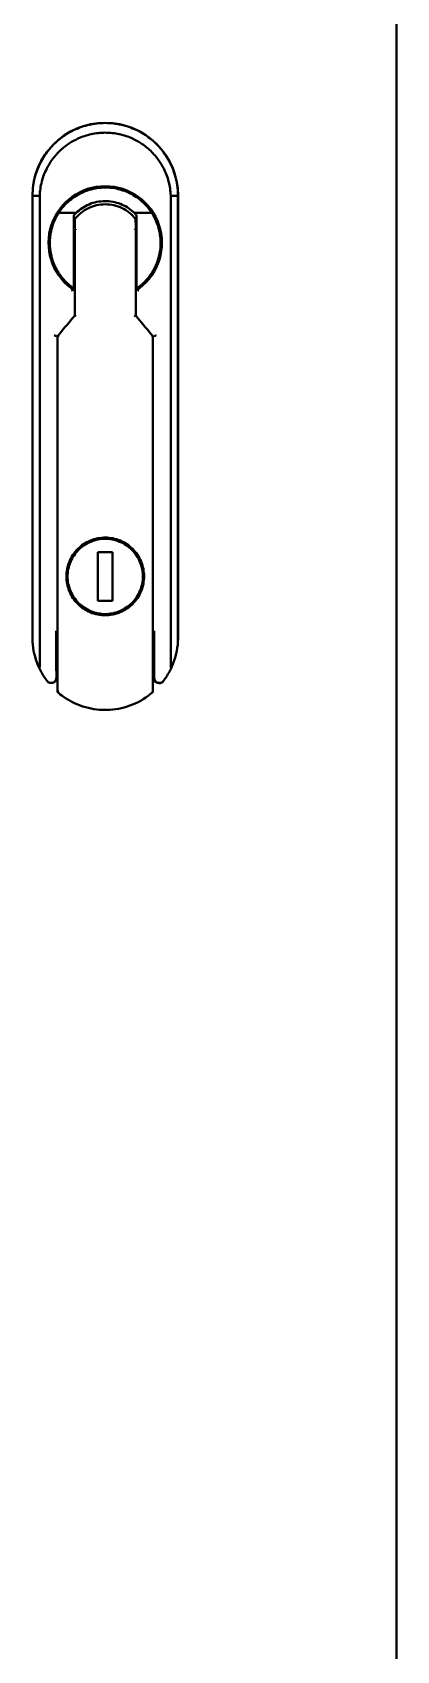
# Model space of a CAD drawing. Header units: millimetres. Extents: x 0 to 5945, y 0 to 4205.
# Drawn here: x 2033.9 to 2108.9, y 1104.4 to 1437.7 of the extents above; entities that cross this region are included whole.
import ezdxf

# ---------------------------------------------------------------- set-up
doc = ezdxf.new("R2010")
doc.units = ezdxf.units.MM
doc.header["$LTSCALE"] = 5
doc.layers.add('가시적인 것(ISO)', color=3, linetype='Continuous', lineweight=40)

msp = doc.modelspace()

# ---------------------------------------------------------------- linework, layer by layer
at = {"layer": '가시적인 것(ISO)'}
for p, q in [((2108.876, 1075.394), (2108.876, 1645.394)), ((2033.876, 1404.06), (2033.876, 1313.131)), ((2035.388, 1404.06), (2033.907, 1404.06)), ((2033.907, 1404.06), (2033.907, 1394.338)), ((2035.388, 1394.338), (2035.388, 1404.06)), ((2062.365, 1404.06), (2062.365, 1394.338)), ((2062.365, 1404.06), (2063.846, 1404.06)), ((2063.846, 1394.338), (2063.846, 1404.06)), ((2063.876, 1313.131), (2063.876, 1404.06)), ((2042.426, 1385.16), (2042.426, 1400.026)), ((2055.326, 1385.16), (2055.326, 1400.026)), ((2042.589, 1379.361), (2042.589, 1397.22)), ((2055.164, 1397.22), (2055.164, 1379.361)), ((2033.907, 1394.338), (2033.907, 1312.174)), ((2035.388, 1307.064), (2035.388, 1394.338)), ((2062.365, 1394.338), (2062.365, 1307.064)), ((2063.846, 1312.174), (2063.846, 1394.338)), ((2038.765, 1375.162), (2038.85, 1375.132)), ((2039.062, 1301.823), (2039.062, 1375.113)), ((2058.692, 1375.111), (2058.692, 1301.824)), ((2058.988, 1375.162), (2058.903, 1375.132)), ((2047.376, 1320.638), (2047.376, 1330.638)), ((2048.876, 1330.638), (2047.376, 1330.638)), ((2050.376, 1330.638), (2048.876, 1330.638)), ((2050.376, 1320.638), (2050.376, 1330.638)), ((2048.876, 1320.638), (2047.376, 1320.638)), ((2050.376, 1320.638), (2048.876, 1320.638)), ((2038.788, 1306.225), (2038.788, 1312.733)), ((2058.965, 1312.733), (2058.965, 1306.225)), ((2036.898, 1304.102), (2036.895, 1304.106)), ((2037.768, 1303.708), (2037.694, 1303.708)), ((2037.697, 1303.701), (2037.83, 1303.701)), ((2037.776, 1303.708), (2037.768, 1303.708)), ((2039.062, 1306.225), (2038.788, 1306.225)), ((2038.832, 1304.701), (2038.832, 1306.225)), ((2058.965, 1306.225), (2058.692, 1306.225)), ((2058.92, 1304.653), (2058.92, 1306.225)), ((2059.918, 1303.653), (2060.015, 1303.653)), ((2059.985, 1303.708), (2059.977, 1303.708)), ((2059.985, 1303.708), (2060.059, 1303.708))]:
    msp.add_line(p, q, dxfattribs=at)
for centre, radius, start, end in [((2048.876, 1404.06), 15, 0, 180), ((2048.876, 1394.338), 11.671, 307.08738, 232.91234), ((2048.876, 1313.131), 15, 180, 183.65717), ((2048.876, 1313.131), 15, 183.65717, 202.51586), ((2048.876, 1313.131), 15, 337.48388, 356.34283), ((2048.876, 1313.131), 15, 356.34283, 0)]:
    msp.add_arc(centre, radius, start, end, dxfattribs=at)
for centre, major_axis, ratio, start_param, end_param in [((2058.98, 376.103), (0, 1387.359), 0.0174524, 0.7414679, 0.7436262), ((2038.774, 376.161), (0, -1387.281), 0.0174524, 2.3979664, 2.4001248), ((2041.841, 1384.985), (-0.455, 0.31), 0.007032, 3.0776035, 3.1322069), ((2038.544, 1374.891), (0.22, 0.272), 0.0128237, 0.0045489, 0.0730023), ((2059.201, 1374.9), (-0.213, 0.262), 0.0130521, 6.208881, 6.2785541), ((2037.832, 1304.701), (0.707, -0.708), 0.9996948, 5.4968534, 7.0695172), ((2059.921, 1304.653), (-0.708, -0.707), 0.9996961, 5.4990254, 7.0673452), ((2039.063, 1301.851), (0, 0.0293), 0.0492542, 2.9081508, 3.0984685), ((2058.692, 1301.843), (0, 0.02), 0.059701, 3.1940681, 3.4243682)]:
    msp.add_ellipse(centre, major_axis=major_axis, ratio=ratio, start_param=start_param, end_param=end_param, dxfattribs=at)
for points, knots in [([(2048.876, 1419.03), (2047.774, 1419.03), (2046.676, 1418.908), (2044.519, 1418.424), (2043.469, 1418.063), (2041.8, 1417.272), (2041.156, 1416.906), (2039.733, 1415.953), (2038.98, 1415.333), (2037.606, 1413.959), (2036.988, 1413.209), (2035.617, 1411.166), (2034.976, 1409.811), (2034.333, 1407.68), (2034.172, 1406.962), (2033.96, 1405.514), (2033.907, 1404.788), (2033.907, 1404.06)], [-2.3533188, -2.3533188, -2.3533188, -2.3533188, -2.0227648, -2.0227648, -1.6905623, -1.6905623, -1.4688328, -1.4688328, -1.1768673, -1.1768673, -0.885971, -0.885971, -0.4389128, -0.4389128, -0.2183137, -0.2183137, -0.000061, -0.000061, -0.000061, -0.000061]), ([(2035.388, 1404.06), (2035.425, 1405.036), (2035.57, 1406.007), (2036.06, 1407.883), (2036.403, 1408.792), (2037.133, 1410.226), (2037.463, 1410.775), (2038.328, 1412.006), (2038.894, 1412.667), (2040.139, 1413.866), (2040.819, 1414.403), (2042.084, 1415.222), (2042.65, 1415.534), (2044.119, 1416.21), (2045.041, 1416.517), (2046.932, 1416.932), (2047.905, 1417.039), (2048.876, 1417.039)], [-2.056771, -2.056771, -2.056771, -2.056771, -1.7646103, -1.7646103, -1.4765071, -1.4765071, -1.2865988, -1.2865988, -1.0294742, -1.0294742, -0.772916, -0.772916, -0.5810772, -0.5810772, -0.2915479, -0.2915479, -0.0000288, -0.0000288, -0.0000288, -0.0000288]), ([(2063.846, 1404.06), (2063.846, 1404.788), (2063.793, 1405.514), (2063.58, 1406.962), (2063.42, 1407.68), (2062.777, 1409.811), (2062.136, 1411.166), (2060.765, 1413.209), (2060.147, 1413.959), (2058.773, 1415.333), (2058.019, 1415.953), (2056.597, 1416.906), (2055.953, 1417.272), (2054.284, 1418.063), (2053.233, 1418.424), (2051.077, 1418.908), (2049.979, 1419.03), (2048.876, 1419.03)], [-2.3537936, -2.3537936, -2.3537936, -2.3537936, -2.1354971, -2.1354971, -1.914851, -1.914851, -1.4676973, -1.4676973, -1.1767399, -1.1767399, -0.8847131, -0.8847131, -0.6629369, -0.6629369, -0.3306646, -0.3306646, -0.0000411, -0.0000411, -0.0000411, -0.0000411]), ([(2048.876, 1417.039), (2049.848, 1417.039), (2050.821, 1416.932), (2052.712, 1416.517), (2053.634, 1416.21), (2055.103, 1415.534), (2055.669, 1415.222), (2056.934, 1414.403), (2057.614, 1413.866), (2058.859, 1412.667), (2059.425, 1412.006), (2060.29, 1410.775), (2060.62, 1410.226), (2061.35, 1408.792), (2061.693, 1407.883), (2062.183, 1406.007), (2062.328, 1405.036), (2062.365, 1404.06)], [-2.0628486, -2.0628486, -2.0628486, -2.0628486, -1.7704666, -1.7704666, -1.480102, -1.480102, -1.2877097, -1.2877097, -1.0304041, -1.0304041, -0.7725306, -0.7725306, -0.5820599, -0.5820599, -0.2931034, -0.2931034, -0.0001156, -0.0001156, -0.0001156, -0.0001156]), ([(2044.05, 1404.666), (2044.045, 1404.663), (2044.039, 1404.661), (2044.034, 1404.658), (2044.007, 1404.646), (2043.979, 1404.633), (2043.952, 1404.62), (2043.478, 1404.393), (2043.02, 1404.133), (2042.583, 1403.843), (2042.581, 1403.842), (2042.579, 1403.841), (2042.577, 1403.84)], [0.42706443, 0.42706443, 0.42706443, 0.42706443, 0.42857143, 0.42857143, 0.42857143, 0.43636223, 0.43636223, 0.43636223, 0.57142857, 0.57142857, 0.57142857, 0.57199912, 0.57199912, 0.57199912, 0.57199912]), ([(2048.877, 1405.738), (2048.315, 1405.738), (2047.756, 1405.696), (2047.207, 1405.615), (2047.196, 1405.614), (2047.186, 1405.612), (2047.176, 1405.611), (2046.638, 1405.529), (2046.109, 1405.41), (2045.589, 1405.254)], [0, 0, 0, 0, 0.14285714, 0.14285714, 0.14285714, 0.14546125, 0.14546125, 0.14546125, 0.28558271, 0.28558271, 0.28558271, 0.28558271]), ([(2050.371, 1405.64), (2050.371, 1405.64), (2050.371, 1405.64), (2050.371, 1405.64), (2049.851, 1405.708), (2049.354, 1405.738), (2048.877, 1405.738)], [0.85707913, 0.85707913, 0.85707913, 0.85707913, 0.85714286, 0.85714286, 0.85714286, 1, 1, 1, 1]), ([(2054.96, 1403.979), (2054.956, 1403.982), (2054.952, 1403.984), (2054.949, 1403.986), (2054.55, 1404.237), (2054.137, 1404.463), (2053.708, 1404.664), (2053.644, 1404.693), (2053.58, 1404.723), (2053.516, 1404.751), (2053.06, 1404.954), (2052.586, 1405.129), (2052.102, 1405.272), (2052.057, 1405.286), (2052.012, 1405.299), (2051.966, 1405.311), (2051.966, 1405.311), (2051.966, 1405.312), (2051.965, 1405.312)], [0.42744768, 0.42744768, 0.42744768, 0.42744768, 0.42857143, 0.42857143, 0.42857143, 0.55292742, 0.55292742, 0.55292742, 0.57142857, 0.57142857, 0.57142857, 0.70208039, 0.70208039, 0.70208039, 0.71428571, 0.71428571, 0.71428571, 0.71437128, 0.71437128, 0.71437128, 0.71437128]), ([(2054.96, 1403.979), (2056, 1403.323), (2056.942, 1402.487), (2057.961, 1401.236), (2058.189, 1400.924), (2058.401, 1400.602)], [0, 0, 0, 0, 0.37007943, 0.37007943, 0.48633683, 0.48633683, 0.48633683, 0.48633683]), ([(2038.366, 1398.752), (2038.369, 1398.759), (2038.371, 1398.766), (2038.374, 1398.773), (2038.507, 1399.088), (2038.661, 1399.409), (2038.823, 1399.714), (2038.828, 1399.721), (2038.832, 1399.729), (2038.836, 1399.737), (2038.998, 1400.039), (2039.17, 1400.326), (2039.352, 1400.602)], [0.77779122, 0.77779122, 0.77779122, 0.77779122, 0.78019538, 0.78019538, 0.78019538, 0.88888889, 0.88888889, 0.88888889, 0.89166808, 0.89166808, 0.89166808, 1, 1, 1, 1]), ([(2039.352, 1400.602), (2039.351, 1400.602), (2039.351, 1400.6), (2039.352, 1400.597), (2039.353, 1400.593), (2039.364, 1400.581), (2039.372, 1400.573), (2039.392, 1400.555), (2039.407, 1400.544), (2039.438, 1400.52), (2039.455, 1400.508), (2039.473, 1400.496)], [-0.001608131, -0.001608131, -0.001608131, -0.001608131, 0, 0, 0.004670715, 0.004670715, 0.008774838, 0.008774838, 0.013716753, 0.013716753, 0.018320679, 0.018320679, 0.018320679, 0.018320679]), ([(2041.297, 1402.853), (2041.292, 1402.849), (2041.287, 1402.845), (2041.282, 1402.84), (2041.246, 1402.808), (2041.21, 1402.775), (2041.174, 1402.743), (2040.816, 1402.414), (2040.489, 1402.072), (2040.197, 1401.729), (2040.162, 1401.688), (2040.128, 1401.647), (2040.093, 1401.606), (2039.816, 1401.27), (2039.57, 1400.934), (2039.352, 1400.602)], [0.71255351, 0.71255351, 0.71255351, 0.71255351, 0.71428571, 0.71428571, 0.71428571, 0.72721165, 0.72721165, 0.72721165, 0.85714286, 0.85714286, 0.85714286, 0.87275087, 0.87275087, 0.87275087, 0.99999996, 0.99999996, 0.99999996, 0.99999996]), ([(2042.426, 1400.026), (2042.475, 1400.082), (2042.525, 1400.136), (2042.575, 1400.19), (2042.625, 1400.245), (2042.676, 1400.298), (2042.728, 1400.351), (2042.779, 1400.403), (2042.831, 1400.455), (2042.884, 1400.507)], [0, 0, 0, 0, 0.3333333, 0.3333333, 0.3333333, 0.6666667, 0.6666667, 0.6666667, 1, 1, 1, 1]), ([(2042.627, 1399.25), (2042.999, 1399.722), (2043.423, 1400.151), (2044.358, 1400.904), (2044.865, 1401.225), (2045.943, 1401.749), (2046.51, 1401.949), (2047.679, 1402.218), (2048.277, 1402.285), (2048.876, 1402.285)], [0.000001, 0.000001, 0.000001, 0.000001, 0.18040652, 0.18040652, 0.35995898, 0.35995898, 0.53992755, 0.53992755, 0.71976271, 0.71976271, 0.71976271, 0.71976271]), ([(2042.884, 1400.507), (2043.653, 1401.253), (2044.555, 1401.851), (2046.59, 1402.706), (2047.711, 1402.934), (2049.922, 1402.942), (2050.989, 1402.744), (2052.951, 1401.981), (2053.835, 1401.44), (2054.692, 1400.675), (2054.781, 1400.592), (2054.869, 1400.507)], [-3.3785019, -3.3785019, -3.3785019, -3.3785019, -3.0556303, -3.0556303, -2.7154349, -2.7154349, -2.3923809, -2.3923809, -2.083149, -2.083149, -2.0464588, -2.0464588, -2.0464588, -2.0464588]), ([(2048.876, 1402.285), (2049.476, 1402.285), (2050.073, 1402.218), (2051.242, 1401.949), (2051.81, 1401.749), (2052.888, 1401.225), (2053.395, 1400.904), (2054.33, 1400.151), (2054.754, 1399.722), (2055.126, 1399.25)], [0.000001, 0.000001, 0.000001, 0.000001, 0.17983227, 0.17983227, 0.35980138, 0.35980138, 0.53935314, 0.53935314, 0.71975762, 0.71975762, 0.71975762, 0.71975762]), ([(2054.869, 1400.507), (2054.922, 1400.455), (2054.974, 1400.403), (2055.025, 1400.351), (2055.077, 1400.298), (2055.128, 1400.245), (2055.178, 1400.19), (2055.228, 1400.136), (2055.278, 1400.082), (2055.326, 1400.026)], [0, 0, 0, 0, 0.3333333, 0.3333333, 0.3333333, 0.6666667, 0.6666667, 0.6666667, 1, 1, 1, 1]), ([(2058.401, 1400.602), (2058.402, 1400.601), (2058.405, 1400.596), (2058.403, 1400.598), (2058.403, 1400.597), (2058.4, 1400.593), (2058.398, 1400.59), (2058.39, 1400.581), (2058.382, 1400.574), (2058.361, 1400.555), (2058.346, 1400.544), (2058.315, 1400.52), (2058.298, 1400.508), (2058.28, 1400.495)], [-0.029660019, -0.029660019, -0.029660019, -0.029660019, -0.027119082, -0.027119082, -0.023198523, -0.023198523, -0.020080065, -0.020080065, -0.013708035, -0.013708035, -0.006612136, -0.006612136, -0.000002735, -0.000002735, -0.000002735, -0.000002735]), ([(2037.596, 1395.988), (2037.597, 1395.992), (2037.598, 1395.995), (2037.598, 1395.999), (2037.643, 1396.305), (2037.7, 1396.606), (2037.769, 1396.904)], [0.44446877, 0.44446877, 0.44446877, 0.44446877, 0.44584313, 0.44584313, 0.44584313, 0.55552607, 0.55552607, 0.55552607, 0.55552607]), ([(2042.589, 1397.225), (2042.588, 1397.205), (2042.59, 1397.187), (2042.598, 1397.166), (2042.601, 1397.16), (2042.609, 1397.15), (2042.614, 1397.146), (2042.62, 1397.144)], [-0.016624386, -0.016624386, -0.016624386, -0.016624386, -0.007916663, -0.007916663, -0.003925392, -0.003925392, -0.000001762, -0.000001762, -0.000001762, -0.000001762]), ([(2042.62, 1397.144), (2042.63, 1397.139), (2042.644, 1397.134), (2042.675, 1397.121), (2042.693, 1397.114), (2042.747, 1397.093), (2042.785, 1397.079), (2042.834, 1397.061), (2042.842, 1397.058), (2042.851, 1397.055)], [0.000001405, 0.000001405, 0.000001405, 0.000001405, 0.007358427, 0.007358427, 0.015050547, 0.015050547, 0.028219549, 0.028219549, 0.030905036, 0.030905036, 0.030905036, 0.030905036]), ([(2055.133, 1397.144), (2055.119, 1397.138), (2055.1, 1397.13), (2055.077, 1397.121), (2055.054, 1397.112), (2055.027, 1397.101), (2054.998, 1397.09), (2054.968, 1397.079), (2054.936, 1397.067), (2054.902, 1397.055)], [0, 0, 0, 0, 0.3333333, 0.3333333, 0.3333333, 0.6666667, 0.6666667, 0.6666667, 1, 1, 1, 1]), ([(2055.133, 1397.144), (2055.139, 1397.146), (2055.144, 1397.15), (2055.152, 1397.16), (2055.155, 1397.166), (2055.163, 1397.187), (2055.165, 1397.205), (2055.164, 1397.225)], [-0.016658944, -0.016658944, -0.016658944, -0.016658944, -0.012724682, -0.012724682, -0.00872328, -0.00872328, -0.000001, -0.000001, -0.000001, -0.000001]), ([(2059.317, 1398.915), (2059.42, 1398.68), (2059.515, 1398.442), (2059.602, 1398.201), (2059.616, 1398.162), (2059.63, 1398.123), (2059.643, 1398.084)], [0.22248208, 0.22248208, 0.22248208, 0.22248208, 0.31628585, 0.31628585, 0.31628585, 0.33126806, 0.33126806, 0.33126806, 0.33126806]), ([(2060.236, 1395.302), (2060.259, 1395.029), (2060.273, 1394.751), (2060.276, 1394.462), (2060.276, 1394.445), (2060.276, 1394.428), (2060.276, 1394.411)], [0.67379849, 0.67379849, 0.67379849, 0.67379849, 0.77205258, 0.77205258, 0.77205258, 0.777773, 0.777773, 0.777773, 0.777773]), ([(2040.424, 1386.689), (2040.419, 1386.694), (2040.415, 1386.699), (2040.41, 1386.704), (2040.334, 1386.789), (2040.258, 1386.875), (2040.184, 1386.962), (2040.074, 1387.092), (2039.967, 1387.224), (2039.862, 1387.359), (2039.774, 1387.473), (2039.688, 1387.589), (2039.604, 1387.706), (2039.521, 1387.822), (2039.44, 1387.94), (2039.361, 1388.059), (2039.266, 1388.204), (2039.174, 1388.351), (2039.085, 1388.5), (2039.026, 1388.598), (2038.969, 1388.697), (2038.914, 1388.797), (2038.816, 1388.973), (2038.723, 1389.151), (2038.634, 1389.332), (2038.597, 1389.408), (2038.561, 1389.485), (2038.525, 1389.562), (2038.429, 1389.77), (2038.34, 1389.98), (2038.256, 1390.196), (2038.235, 1390.25), (2038.214, 1390.304), (2038.193, 1390.359), (2038.193, 1390.359), (2038.193, 1390.359), (2038.193, 1390.359)], [0.29769342, 0.29769342, 0.29769342, 0.29769342, 0.3, 0.3, 0.3, 0.34027933, 0.34027933, 0.34027933, 0.4, 0.4, 0.4, 0.45031888, 0.45031888, 0.45031888, 0.5, 0.5, 0.5, 0.56025386, 0.56025386, 0.56025386, 0.6, 0.6, 0.6, 0.67028529, 0.67028529, 0.67028529, 0.7, 0.7, 0.7, 0.78000661, 0.78000661, 0.78000661, 0.8, 0.8, 0.8, 0.80001777, 0.80001777, 0.80001777, 0.80001777]), ([(2059.557, 1390.352), (2059.557, 1390.352), (2059.557, 1390.352), (2059.557, 1390.352), (2059.447, 1390.059), (2059.324, 1389.767), (2059.19, 1389.482)], [0.22216954, 0.22216954, 0.22216954, 0.22216954, 0.22222222, 0.22222222, 0.22222222, 0.33323441, 0.33323441, 0.33323441, 0.33323441]), ([(2057.686, 1387.102), (2057.686, 1387.102), (2057.685, 1387.102), (2057.685, 1387.102), (2057.479, 1386.85), (2057.252, 1386.597), (2057.001, 1386.341), (2057, 1386.34), (2057, 1386.34), (2057, 1386.34)], [0.66665665, 0.66665665, 0.66665665, 0.66665665, 0.66666667, 0.66666667, 0.66666667, 0.77777778, 0.77777778, 0.77777778, 0.77784577, 0.77784577, 0.77784577, 0.77784577]), ([(2042.339, 1384.677), (2042.337, 1384.677), (2042.323, 1384.685), (2042.271, 1384.72), (2042.232, 1384.746), (2042.142, 1384.807), (2042.084, 1384.848), (2041.961, 1384.937), (2041.897, 1384.984), (2041.839, 1385.028)], [-0.340482786, -0.340482786, -0.340482786, -0.340482786, -0.321341273, -0.321341273, -0.301621293, -0.301621293, -0.279201619, -0.279201619, -0.25717744, -0.25717744, -0.25717744, -0.25717744]), ([(2042.295, 1384.675), (2042.294, 1384.676), (2042.29, 1384.676), (2042.278, 1384.673), (2042.27, 1384.671), (2042.241, 1384.66), (2042.216, 1384.65), (2042.158, 1384.624), (2042.123, 1384.608), (2042.049, 1384.571), (2042.008, 1384.551), (2041.961, 1384.526), (2041.953, 1384.522), (2041.946, 1384.518)], [-0.050374594, -0.050374594, -0.050374594, -0.050374594, -0.044316029, -0.044316029, -0.037711025, -0.037711025, -0.025944572, -0.025944572, -0.013376682, -0.013376682, 0, 0, 0.002688997, 0.002688997, 0.002688997, 0.002688997]), ([(2042.426, 1384.938), (2042.398, 1384.958), (2042.369, 1384.978), (2042.341, 1384.998), (2042.315, 1385.016), (2042.289, 1385.034), (2042.264, 1385.052)], [0.000000009, 0.000000009, 0.000000009, 0.000000009, 0.010624571, 0.010624571, 0.010624571, 0.02028991, 0.02028991, 0.02028991, 0.02028991]), ([(2042.426, 1385.16), (2042.426, 1385.128), (2042.426, 1385.096), (2042.426, 1385.042), (2042.426, 1385.019), (2042.426, 1384.981), (2042.426, 1384.966), (2042.426, 1384.95), (2042.426, 1384.945), (2042.426, 1384.94), (2042.426, 1384.938), (2042.426, 1384.938)], [0.000001, 0.000001, 0.000001, 0.000001, 0.009467705, 0.009467705, 0.017362261, 0.017362261, 0.024560629, 0.024560629, 0.028519949, 0.028519949, 0.03226912, 0.03226912, 0.03226912, 0.03226912]), ([(2055.326, 1384.938), (2055.326, 1384.938), (2055.326, 1384.94), (2055.326, 1384.945), (2055.326, 1384.95), (2055.326, 1384.966), (2055.326, 1384.981), (2055.326, 1385.019), (2055.326, 1385.042), (2055.326, 1385.096), (2055.326, 1385.128), (2055.326, 1385.16)], [0.000001, 0.000001, 0.000001, 0.000001, 0.003725352, 0.003725352, 0.007658463, 0.007658463, 0.014809069, 0.014809069, 0.022651262, 0.022651262, 0.032055227, 0.032055227, 0.032055227, 0.032055227]), ([(2055.914, 1385.028), (2055.856, 1384.984), (2055.792, 1384.937), (2055.669, 1384.848), (2055.611, 1384.807), (2055.521, 1384.746), (2055.482, 1384.72), (2055.43, 1384.685), (2055.415, 1384.677), (2055.414, 1384.677)], [0.257176856, 0.257176856, 0.257176856, 0.257176856, 0.279200971, 0.279200971, 0.301620578, 0.301620578, 0.321340541, 0.321340541, 0.340482034, 0.340482034, 0.340482034, 0.340482034]), ([(2055.456, 1384.675), (2055.456, 1384.675), (2055.457, 1384.675), (2055.457, 1384.675), (2055.457, 1384.675), (2055.457, 1384.675), (2055.457, 1384.675)], [0, 0, 0, 0, 0.5, 0.5, 0.5, 1, 1, 1, 1]), ([(2055.457, 1384.675), (2055.459, 1384.676), (2055.463, 1384.676), (2055.475, 1384.673), (2055.483, 1384.671), (2055.512, 1384.66), (2055.536, 1384.65), (2055.595, 1384.624), (2055.63, 1384.608), (2055.704, 1384.571), (2055.744, 1384.551), (2055.792, 1384.526), (2055.8, 1384.522), (2055.807, 1384.517)], [0.000001, 0.000001, 0.000001, 0.000001, 0.006032854, 0.006032854, 0.012608675, 0.012608675, 0.024323358, 0.024323358, 0.036835787, 0.036835787, 0.050151471, 0.050151471, 0.052830472, 0.052830472, 0.052830472, 0.052830472]), ([(2042.589, 1379.361), (2042.589, 1379.36), (2042.594, 1379.356), (2042.618, 1379.345), (2042.638, 1379.336), (2042.689, 1379.315), (2042.721, 1379.302), (2042.784, 1379.278), (2042.816, 1379.266), (2042.849, 1379.254), (2042.85, 1379.253), (2042.851, 1379.253)], [0.000972816, 0.000972816, 0.000972816, 0.000972816, 0.011040273, 0.011040273, 0.023034391, 0.023034391, 0.035214818, 0.035214818, 0.045559574, 0.045559574, 0.045823849, 0.045823849, 0.045823849, 0.045823849]), ([(2055.164, 1379.361), (2055.164, 1379.36), (2055.159, 1379.356), (2055.135, 1379.345), (2055.115, 1379.336), (2055.064, 1379.315), (2055.032, 1379.302), (2054.956, 1379.273), (2054.92, 1379.26), (2054.904, 1379.254), (2054.902, 1379.253), (2054.902, 1379.253)], [-0.016390174, -0.016390174, -0.016390174, -0.016390174, -0.013031288, -0.013031288, -0.009029636, -0.009029636, -0.004965826, -0.004965826, 0, 0, 0.000067823, 0.000067823, 0.000067823, 0.000067823]), ([(2038.764, 1375.162), (2038.762, 1375.16), (2038.758, 1375.16), (2038.743, 1375.161), (2038.733, 1375.162), (2038.699, 1375.169), (2038.673, 1375.175), (2038.612, 1375.193), (2038.577, 1375.203), (2038.515, 1375.224), (2038.488, 1375.232), (2038.43, 1375.253), (2038.406, 1375.262), (2038.389, 1375.268), (2038.388, 1375.268), (2038.387, 1375.269)], [0.000001, 0.000001, 0.000001, 0.000001, 0.006916542, 0.006916542, 0.014422003, 0.014422003, 0.026019979, 0.026019979, 0.037886614, 0.037886614, 0.046228978, 0.046228978, 0.056230433, 0.056230433, 0.056721087, 0.056721087, 0.056721087, 0.056721087]), ([(2039.062, 1375.114), (2039.061, 1375.112), (2039.065, 1375.108), (2039.086, 1375.095), (2039.105, 1375.086), (2039.151, 1375.065), (2039.178, 1375.054), (2039.237, 1375.03), (2039.268, 1375.018), (2039.301, 1375.006), (2039.302, 1375.006), (2039.303, 1375.005)], [0.000005319, 0.000005319, 0.000005319, 0.000005319, 0.010047396, 0.010047396, 0.022086373, 0.022086373, 0.033164423, 0.033164423, 0.043662845, 0.043662845, 0.043927437, 0.043927437, 0.043927437, 0.043927437]), ([(2058.692, 1375.112), (2058.694, 1375.11), (2058.689, 1375.106), (2058.669, 1375.093), (2058.65, 1375.084), (2058.606, 1375.064), (2058.583, 1375.054), (2058.532, 1375.034), (2058.505, 1375.023), (2058.468, 1375.009), (2058.46, 1375.006), (2058.452, 1375.003)], [-0.041354215, -0.041354215, -0.041354215, -0.041354215, -0.031292775, -0.031292775, -0.019229759, -0.019229759, -0.009443798, -0.009443798, 0, 0, 0.00270238, 0.00270238, 0.00270238, 0.00270238]), ([(2058.989, 1375.162), (2058.991, 1375.16), (2058.995, 1375.16), (2059.01, 1375.161), (2059.02, 1375.162), (2059.054, 1375.169), (2059.08, 1375.175), (2059.141, 1375.193), (2059.176, 1375.203), (2059.238, 1375.224), (2059.265, 1375.232), (2059.324, 1375.253), (2059.349, 1375.263), (2059.364, 1375.268), (2059.365, 1375.269), (2059.366, 1375.269)], [-0.025454229, -0.025454229, -0.025454229, -0.025454229, -0.022346293, -0.022346293, -0.018973241, -0.018973241, -0.013760945, -0.013760945, -0.00842791, -0.00842791, -0.004678789, -0.004678789, 0, 0, 0.000176577, 0.000176577, 0.000176577, 0.000176577]), ([(2048.876, 1317.638), (2047.87, 1317.638), (2046.797, 1317.84), (2044.827, 1318.657), (2043.928, 1319.272), (2042.51, 1320.691), (2041.895, 1321.589), (2041.078, 1323.559), (2040.876, 1324.632), (2040.876, 1326.645), (2041.078, 1327.717), (2041.895, 1329.687), (2042.51, 1330.585), (2043.928, 1332.004), (2044.827, 1332.619), (2046.797, 1333.436), (2047.87, 1333.638), (2048.876, 1333.638)], [-3.6231845, -3.6231845, -3.6231845, -3.6231845, -3.321164, -3.321164, -3.0191434, -3.0191434, -2.7172189, -2.7172189, -2.4152943, -2.4152943, -2.1133697, -2.1133697, -1.8114451, -1.8114451, -1.5094246, -1.5094246, -1.2074041, -1.2074041, -1.2074041, -1.2074041]), ([(2048.876, 1333.388), (2047.901, 1333.388), (2046.862, 1333.193), (2044.953, 1332.401), (2044.083, 1331.805), (2042.709, 1330.431), (2042.113, 1329.56), (2041.322, 1327.652), (2041.126, 1326.613), (2041.126, 1324.663), (2041.322, 1323.625), (2042.113, 1321.716), (2042.709, 1320.846), (2044.083, 1319.471), (2044.953, 1318.875), (2046.862, 1318.083), (2047.901, 1317.888), (2048.876, 1317.888)], [1.1695453, 1.1695453, 1.1695453, 1.1695453, 1.4620909, 1.4620909, 1.7546366, 1.7546366, 2.0470914, 2.0470914, 2.3395462, 2.3395462, 2.632001, 2.632001, 2.9244559, 2.9244559, 3.2170015, 3.2170015, 3.5095471, 3.5095471, 3.5095471, 3.5095471]), ([(2048.876, 1333.638), (2049.883, 1333.638), (2050.956, 1333.436), (2052.926, 1332.619), (2053.825, 1332.004), (2055.243, 1330.585), (2055.858, 1329.687), (2056.675, 1327.717), (2056.876, 1326.645), (2056.876, 1325.638), (2056.876, 1324.632), (2056.675, 1323.559), (2055.858, 1321.589), (2055.243, 1320.691), (2053.825, 1319.272), (2052.926, 1318.657), (2050.956, 1317.84), (2049.883, 1317.638), (2048.876, 1317.638)], [3.6226984, 3.6226984, 3.6226984, 3.6226984, 3.9247189, 3.9247189, 4.2267394, 4.2267394, 4.528664, 4.528664, 4.8305886, 4.8305886, 4.8305886, 5.1325132, 5.1325132, 5.4344377, 5.4344377, 5.7364583, 5.7364583, 6.0384788, 6.0384788, 6.0384788, 6.0384788]), ([(2048.876, 1317.888), (2049.852, 1317.888), (2050.89, 1318.083), (2052.8, 1318.875), (2053.67, 1319.471), (2055.044, 1320.846), (2055.64, 1321.716), (2056.431, 1323.625), (2056.626, 1324.663), (2056.626, 1325.638), (2056.626, 1326.613), (2056.431, 1327.652), (2055.64, 1329.56), (2055.044, 1330.431), (2053.67, 1331.805), (2052.8, 1332.401), (2050.89, 1333.193), (2049.852, 1333.388), (2048.876, 1333.388)], [3.5090915, 3.5090915, 3.5090915, 3.5090915, 3.8016371, 3.8016371, 4.0941828, 4.0941828, 4.3866376, 4.3866376, 4.6790924, 4.6790924, 4.6790924, 4.9715472, 4.9715472, 5.2640021, 5.2640021, 5.5565477, 5.5565477, 5.8490934, 5.8490934, 5.8490934, 5.8490934]), ([(2038.788, 1312.733), (2038.788, 1312.843), (2038.788, 1312.955), (2038.789, 1313.071), (2038.789, 1313.16), (2038.79, 1313.252), (2038.79, 1313.344), (2038.79, 1313.371), (2038.791, 1313.397), (2038.791, 1313.424), (2038.792, 1313.54), (2038.793, 1313.655), (2038.794, 1313.768), (2038.796, 1313.878), (2038.797, 1313.986), (2038.799, 1314.092), (2038.799, 1314.1), (2038.799, 1314.109), (2038.799, 1314.117), (2038.801, 1314.203), (2038.802, 1314.288), (2038.804, 1314.375), (2038.804, 1314.401), (2038.805, 1314.428), (2038.805, 1314.455)], [0, 0, 0, 0, 0.2, 0.2, 0.2, 0.3549085, 0.3549085, 0.3549085, 0.4, 0.4, 0.4, 0.5956499, 0.5956499, 0.5956499, 0.7856086, 0.7856086, 0.7856086, 0.8, 0.8, 0.8, 0.953104, 0.953104, 0.953104, 1, 1, 1, 1]), ([(2058.948, 1314.455), (2058.949, 1314.394), (2058.95, 1314.335), (2058.951, 1314.278), (2058.951, 1314.258), (2058.952, 1314.238), (2058.952, 1314.219), (2058.953, 1314.144), (2058.954, 1314.072), (2058.955, 1314), (2058.955, 1313.987), (2058.956, 1313.974), (2058.956, 1313.961), (2058.957, 1313.902), (2058.957, 1313.844), (2058.958, 1313.783), (2058.959, 1313.709), (2058.96, 1313.632), (2058.961, 1313.55), (2058.961, 1313.546), (2058.961, 1313.541), (2058.961, 1313.536), (2058.962, 1313.459), (2058.962, 1313.378), (2058.963, 1313.294), (2058.964, 1313.205), (2058.964, 1313.112), (2058.964, 1313.018), (2058.965, 1312.948), (2058.965, 1312.878), (2058.965, 1312.807), (2058.965, 1312.783), (2058.965, 1312.758), (2058.965, 1312.733)], [0, 0, 0, 0, 0.1057717, 0.1057717, 0.1057717, 0.1428571, 0.1428571, 0.1428571, 0.2857143, 0.2857143, 0.2857143, 0.3118389, 0.3118389, 0.3118389, 0.4285714, 0.4285714, 0.4285714, 0.5714286, 0.5714286, 0.5714286, 0.5798868, 0.5798868, 0.5798868, 0.7142857, 0.7142857, 0.7142857, 0.8571429, 0.8571429, 0.8571429, 0.9630275, 0.9630275, 0.9630275, 1, 1, 1, 1]), ([(2035.054, 1307.306), (2035.044, 1307.328), (2035.035, 1307.351), (2035.024, 1307.378), (2035.022, 1307.382), (2035.02, 1307.387), (2035.02, 1307.387), (2035.02, 1307.387)], [0, 0, 0, 0, 0.0074044355, 0.0074044355, 0.0088853181, 0.0088853181, 0.0089084569, 0.0089084569, 0.0089084569, 0.0089084569]), ([(2035.054, 1307.306), (2035.126, 1307.134), (2035.194, 1307.013), (2035.263, 1306.929), (2035.28, 1306.911), (2035.307, 1306.894), (2035.316, 1306.89), (2035.332, 1306.889), (2035.338, 1306.89), (2035.349, 1306.895), (2035.354, 1306.899), (2035.363, 1306.91), (2035.367, 1306.917), (2035.375, 1306.939), (2035.379, 1306.954), (2035.386, 1306.999), (2035.388, 1307.033), (2035.388, 1307.064)], [0.000001, 0.000001, 0.000001, 0.000001, 0.06006912, 0.06006912, 0.07624217, 0.07624217, 0.08425158, 0.08425158, 0.0894371, 0.0894371, 0.09399846, 0.09399846, 0.09940143, 0.09940143, 0.10846575, 0.10846575, 0.12651251, 0.12651251, 0.12651251, 0.12651251]), ([(2035.054, 1307.306), (2035.122, 1307.144), (2035.194, 1306.98), (2035.271, 1306.814), (2035.352, 1306.64), (2035.438, 1306.465), (2035.529, 1306.288)], [0, 0, 0, 0, 0.16247895, 0.16247895, 0.16247895, 0.33270576, 0.33270576, 0.33270576, 0.33270576]), ([(2062.661, 1307.215), (2062.642, 1307.171), (2062.623, 1307.128), (2062.603, 1307.083), (2062.489, 1306.824), (2062.363, 1306.559), (2062.225, 1306.29)], [0.03023952, 0.03023952, 0.03023952, 0.03023952, 0.07408945, 0.07408945, 0.07408945, 0.33193709, 0.33193709, 0.33193709, 0.33193709]), ([(2062.365, 1307.064), (2062.365, 1307.034), (2062.366, 1307.002), (2062.373, 1306.958), (2062.377, 1306.941), (2062.385, 1306.919), (2062.389, 1306.911), (2062.398, 1306.9), (2062.403, 1306.896), (2062.414, 1306.89), (2062.42, 1306.889), (2062.435, 1306.89), (2062.444, 1306.893), (2062.469, 1306.908), (2062.484, 1306.923), (2062.554, 1307.002), (2062.624, 1307.126), (2062.699, 1307.306)], [0.000001035, 0.000001035, 0.000001035, 0.000001035, 0.008794728, 0.008794728, 0.01359562, 0.01359562, 0.016400994, 0.016400994, 0.01871388, 0.01871388, 0.021301916, 0.021301916, 0.025232069, 0.025232069, 0.032565349, 0.032565349, 0.063054229, 0.063054229, 0.063054229, 0.063054229]), ([(2062.733, 1307.387), (2062.733, 1307.387), (2062.733, 1307.386), (2062.732, 1307.385), (2062.732, 1307.384), (2062.73, 1307.38), (2062.729, 1307.378), (2062.725, 1307.367), (2062.721, 1307.359), (2062.699, 1307.305), (2062.68, 1307.26), (2062.661, 1307.215)], [0, 0, 0, 0, 0.000092635, 0.000092635, 0.000463176, 0.000463176, 0.001204259, 0.001204259, 0.003983318, 0.003983318, 0.018805147, 0.018805147, 0.018805147, 0.018805147]), ([(2036.121, 1305.239), (2036.124, 1305.234), (2036.126, 1305.229), (2036.129, 1305.225), (2036.328, 1304.905), (2036.549, 1304.575), (2036.794, 1304.243)], [0.66243445, 0.66243445, 0.66243445, 0.66243445, 0.66666667, 0.66666667, 0.66666667, 0.96008286, 0.96008286, 0.96008286, 0.96008286]), ([(2036.895, 1304.106), (2036.897, 1304.104), (2036.898, 1304.102), (2036.9, 1304.1), (2036.9, 1304.1), (2036.9, 1304.1), (2036.9, 1304.099)], [0.79527357, 0.79527357, 0.79527357, 0.79527357, 0.98047467, 0.98047467, 0.98047467, 1, 1, 1, 1]), ([(2037.697, 1303.701), (2037.621, 1303.701), (2037.545, 1303.71), (2037.395, 1303.745), (2037.322, 1303.772), (2037.182, 1303.842), (2037.117, 1303.885), (2036.999, 1303.983), (2036.946, 1304.039), (2036.9, 1304.099)], [0.000001, 0.000001, 0.000001, 0.000001, 0.022780837, 0.022780837, 0.04618998, 0.04618998, 0.069594694, 0.069594694, 0.092378615, 0.092378615, 0.092378615, 0.092378615]), ([(2037.318, 1303.781), (2037.335, 1303.775), (2037.352, 1303.768), (2037.369, 1303.762), (2037.422, 1303.744), (2037.478, 1303.73), (2037.537, 1303.721)], [0.60718546, 0.60718546, 0.60718546, 0.60718546, 0.66666667, 0.66666667, 0.66666667, 0.84568624, 0.84568624, 0.84568624, 0.84568624]), ([(2037.776, 1303.708), (2037.906, 1303.708), (2038.037, 1303.734), (2038.158, 1303.784), (2038.279, 1303.834), (2038.39, 1303.908), (2038.482, 1304.001), (2038.575, 1304.093), (2038.649, 1304.204), (2038.699, 1304.325), (2038.749, 1304.446), (2038.775, 1304.577), (2038.775, 1304.708)], [0.00006759, 0.00006759, 0.00006759, 0.00006759, 0.25, 0.25, 0.25, 0.5, 0.5, 0.5, 0.75, 0.75, 0.75, 1, 1, 1, 1]), ([(2038.802, 1304.732), (2038.802, 1304.729), (2038.802, 1304.726), (2038.801, 1304.692), (2038.8, 1304.661), (2038.793, 1304.598), (2038.788, 1304.566), (2038.769, 1304.468), (2038.749, 1304.404), (2038.672, 1304.223), (2038.6, 1304.116), (2038.492, 1304.007), (2038.474, 1303.991), (2038.455, 1303.975)], [-0.000814123, -0.000814123, -0.000814123, -0.000814123, 0, 0, 0.009330403, 0.009330403, 0.01895049, 0.01895049, 0.039036315, 0.039036315, 0.077355262, 0.077355262, 0.084642821, 0.084642821, 0.084642821, 0.084642821]), ([(2058.977, 1304.708), (2058.977, 1304.705), (2058.977, 1304.703), (2058.978, 1304.569), (2059.005, 1304.439), (2059.107, 1304.2), (2059.179, 1304.092), (2059.361, 1303.91), (2059.469, 1303.838), (2059.651, 1303.76), (2059.717, 1303.74), (2059.848, 1303.714), (2059.912, 1303.708), (2059.977, 1303.708)], [-0.00082647, -0.00082647, -0.00082647, -0.00082647, 0, 0, 0.03937791, 0.03937791, 0.0779579, 0.0779579, 0.11653715, 0.11653715, 0.137197, 0.137197, 0.156636, 0.156636, 0.156636, 0.156636]), ([(2060.813, 1304.047), (2060.767, 1303.987), (2060.714, 1303.932), (2060.596, 1303.834), (2060.53, 1303.791), (2060.39, 1303.722), (2060.317, 1303.696), (2060.167, 1303.661), (2060.091, 1303.653), (2060.015, 1303.653)], [0.000001, 0.000001, 0.000001, 0.000001, 0.022784958, 0.022784958, 0.04618974, 0.04618974, 0.069598918, 0.069598918, 0.092378825, 0.092378825, 0.092378825, 0.092378825]), ([(2060.318, 1303.742), (2060.312, 1303.741), (2060.305, 1303.739), (2060.299, 1303.737), (2060.258, 1303.727), (2060.214, 1303.719), (2060.169, 1303.714)], [0.72776538, 0.72776538, 0.72776538, 0.72776538, 0.75, 0.75, 0.75, 0.88926431, 0.88926431, 0.88926431, 0.88926431]), ([(2060.659, 1303.908), (2060.608, 1303.87), (2060.556, 1303.838), (2060.502, 1303.812), (2060.502, 1303.812), (2060.502, 1303.812), (2060.502, 1303.812)], [0.2890666, 0.2890666, 0.2890666, 0.2890666, 0.5, 0.5, 0.5, 0.50010729, 0.50010729, 0.50010729, 0.50010729]), ([(2060.813, 1304.047), (2060.814, 1304.048), (2060.815, 1304.05), (2060.816, 1304.051), (2060.817, 1304.053), (2060.819, 1304.055), (2060.821, 1304.058), (2060.823, 1304.06), (2060.824, 1304.062), (2060.826, 1304.065), (2060.827, 1304.066), (2060.828, 1304.067), (2060.829, 1304.068), (2060.832, 1304.072), (2060.835, 1304.076), (2060.838, 1304.08)], [0, 0, 0, 0, 0.1097495, 0.1097495, 0.1097495, 0.3333333, 0.3333333, 0.3333333, 0.5541321, 0.5541321, 0.5541321, 0.6666667, 0.6666667, 0.6666667, 1, 1, 1, 1]), ([(2060.838, 1304.08), (2060.84, 1304.082), (2060.842, 1304.085), (2060.844, 1304.088), (2060.844, 1304.088), (2060.845, 1304.089), (2060.845, 1304.089), (2060.847, 1304.092), (2060.849, 1304.094), (2060.851, 1304.097), (2060.851, 1304.097), (2060.852, 1304.098), (2060.853, 1304.099), (2060.854, 1304.102), (2060.856, 1304.104), (2060.858, 1304.106)], [0.00017482, 0.00017482, 0.00017482, 0.00017482, 0.33333333, 0.33333333, 0.33333333, 0.38155548, 0.38155548, 0.38155548, 0.66666667, 0.66666667, 0.66666667, 0.76144941, 0.76144941, 0.76144941, 1, 1, 1, 1]), ([(2061.637, 1305.247), (2061.632, 1305.238), (2061.626, 1305.229), (2061.621, 1305.22), (2061.44, 1304.928), (2061.241, 1304.63), (2061.023, 1304.329)], [0.65855986, 0.65855986, 0.65855986, 0.65855986, 0.66666667, 0.66666667, 0.66666667, 0.93407973, 0.93407973, 0.93407973, 0.93407973]), ([(2039.062, 1301.822), (2039.062, 1301.825), (2039.067, 1301.83), (2039.087, 1301.845), (2039.104, 1301.856), (2039.148, 1301.881), (2039.178, 1301.897), (2039.233, 1301.925), (2039.256, 1301.936), (2039.287, 1301.951), (2039.295, 1301.955), (2039.303, 1301.959)], [-0.041561866, -0.041561866, -0.041561866, -0.041561866, -0.031512674, -0.031512674, -0.020725423, -0.020725423, -0.008150298, -0.008150298, 0, 0, 0.00270367, 0.00270367, 0.00270367, 0.00270367]), ([(2048.876, 1298.141), (2047.327, 1298.141), (2045.758, 1298.389), (2042.837, 1299.333), (2041.447, 1300.034), (2039.814, 1301.198), (2039.43, 1301.501), (2039.063, 1301.821)], [0, 0, 0, 0, 0.464921, 0.464921, 0.9246975, 0.9246975, 1.0726652, 1.0726652, 1.0726652, 1.0726652]), ([(2058.692, 1301.823), (2057.46, 1300.748), (2056.029, 1299.864), (2053.034, 1298.644), (2051.437, 1298.276), (2049.521, 1298.151), (2049.199, 1298.141), (2048.876, 1298.141)], [0, 0, 0, 0, 0.4960805, 0.4960805, 0.9756877, 0.9756877, 1.0723492, 1.0723492, 1.0723492, 1.0723492]), ([(2058.692, 1301.824), (2058.693, 1301.827), (2058.688, 1301.832), (2058.667, 1301.847), (2058.651, 1301.857), (2058.606, 1301.883), (2058.577, 1301.899), (2058.521, 1301.927), (2058.496, 1301.939), (2058.465, 1301.954), (2058.458, 1301.957), (2058.452, 1301.96)], [0.000001, 0.000001, 0.000001, 0.000001, 0.01002594, 0.01002594, 0.020787041, 0.020787041, 0.033323952, 0.033323952, 0.041958897, 0.041958897, 0.044115806, 0.044115806, 0.044115806, 0.044115806])]:
    msp.add_open_spline(points, degree=3, knots=knots, dxfattribs=at)
for points in [[(2041.297, 1402.853), (2041.699, 1403.211), (2042.128, 1403.542), (2042.577, 1403.84)], [(2044.05, 1404.666), (2044.547, 1404.898), (2045.063, 1405.095), (2045.589, 1405.254)], [(2050.371, 1405.64), (2050.909, 1405.569), (2051.443, 1405.459), (2051.965, 1405.312)], [(2039.473, 1400.496), (2040.6, 1400.5), (2041.738, 1400.504), (2042.884, 1400.507)], [(2054.869, 1400.507), (2056.015, 1400.504), (2057.153, 1400.5), (2058.28, 1400.496)], [(2058.401, 1400.602), (2058.752, 1400.068), (2059.06, 1399.502), (2059.317, 1398.915)], [(2037.769, 1396.904), (2037.915, 1397.535), (2038.115, 1398.156), (2038.366, 1398.752)], [(2059.643, 1398.084), (2059.954, 1397.191), (2060.155, 1396.248), (2060.236, 1395.302)], [(2037.479, 1394.104), (2037.472, 1394.417), (2037.479, 1394.734), (2037.499, 1395.05)], [(2037.678, 1392.206), (2037.559, 1392.83), (2037.492, 1393.468), (2037.479, 1394.104)], [(2037.499, 1395.05), (2037.518, 1395.363), (2037.551, 1395.677), (2037.596, 1395.988)], [(2060.276, 1394.411), (2060.281, 1393.671), (2060.213, 1392.926), (2060.074, 1392.2)], [(2037.91, 1391.225), (2037.823, 1391.531), (2037.744, 1391.859), (2037.678, 1392.206)], [(2038.193, 1390.359), (2038.087, 1390.644), (2037.993, 1390.933), (2037.91, 1391.225)], [(2060.074, 1392.2), (2059.954, 1391.571), (2059.78, 1390.95), (2059.557, 1390.352)], [(2042.264, 1385.052), (2041.595, 1385.529), (2040.974, 1386.08), (2040.424, 1386.689)], [(2058.257, 1387.859), (2058.077, 1387.599), (2057.886, 1387.346), (2057.686, 1387.102)], [(2058.754, 1388.647), (2058.599, 1388.377), (2058.433, 1388.115), (2058.257, 1387.859)], [(2059.19, 1389.482), (2059.056, 1389.197), (2058.911, 1388.919), (2058.754, 1388.647)], [(2042.339, 1384.677), (2042.325, 1384.676), (2042.311, 1384.676), (2042.297, 1384.675)], [(2057, 1386.34), (2056.49, 1385.822), (2055.927, 1385.35), (2055.326, 1384.938)], [(2055.456, 1384.675), (2055.442, 1384.675), (2055.428, 1384.676), (2055.414, 1384.677)], [(2039.472, 1375.608), (2040.508, 1376.856), (2041.547, 1378.108), (2042.589, 1379.362)], [(2055.164, 1379.362), (2056.179, 1378.14), (2057.191, 1376.921), (2058.201, 1375.704)], [(2039.062, 1375.114), (2039.197, 1375.276), (2039.334, 1375.441), (2039.472, 1375.608)], [(2058.201, 1375.704), (2058.362, 1375.509), (2058.526, 1375.312), (2058.692, 1375.112)], [(2036.121, 1305.239), (2035.91, 1305.58), (2035.712, 1305.93), (2035.529, 1306.288)], [(2036.895, 1304.106), (2036.861, 1304.152), (2036.827, 1304.197), (2036.794, 1304.243)], [(2036.898, 1304.102), (2036.935, 1304.054), (2036.977, 1304.008), (2037.022, 1303.967)], [(2037.318, 1303.781), (2037.21, 1303.825), (2037.109, 1303.889), (2037.022, 1303.967)], [(2037.694, 1303.708), (2037.641, 1303.708), (2037.589, 1303.712), (2037.537, 1303.721)], [(2060.169, 1303.714), (2060.133, 1303.71), (2060.096, 1303.708), (2060.059, 1303.708)], [(2060.502, 1303.812), (2060.443, 1303.783), (2060.382, 1303.759), (2060.318, 1303.742)], [(2060.773, 1304.008), (2060.738, 1303.972), (2060.7, 1303.939), (2060.659, 1303.908)], [(2060.858, 1304.106), (2060.831, 1304.071), (2060.803, 1304.038), (2060.773, 1304.008)], [(2061.023, 1304.329), (2060.968, 1304.255), (2060.914, 1304.18), (2060.858, 1304.106)], [(2062.225, 1306.29), (2062.043, 1305.934), (2061.847, 1305.586), (2061.637, 1305.247)]]:
    msp.add_open_spline(points, degree=3, dxfattribs=at)

doc.saveas('drawing.dxf')
